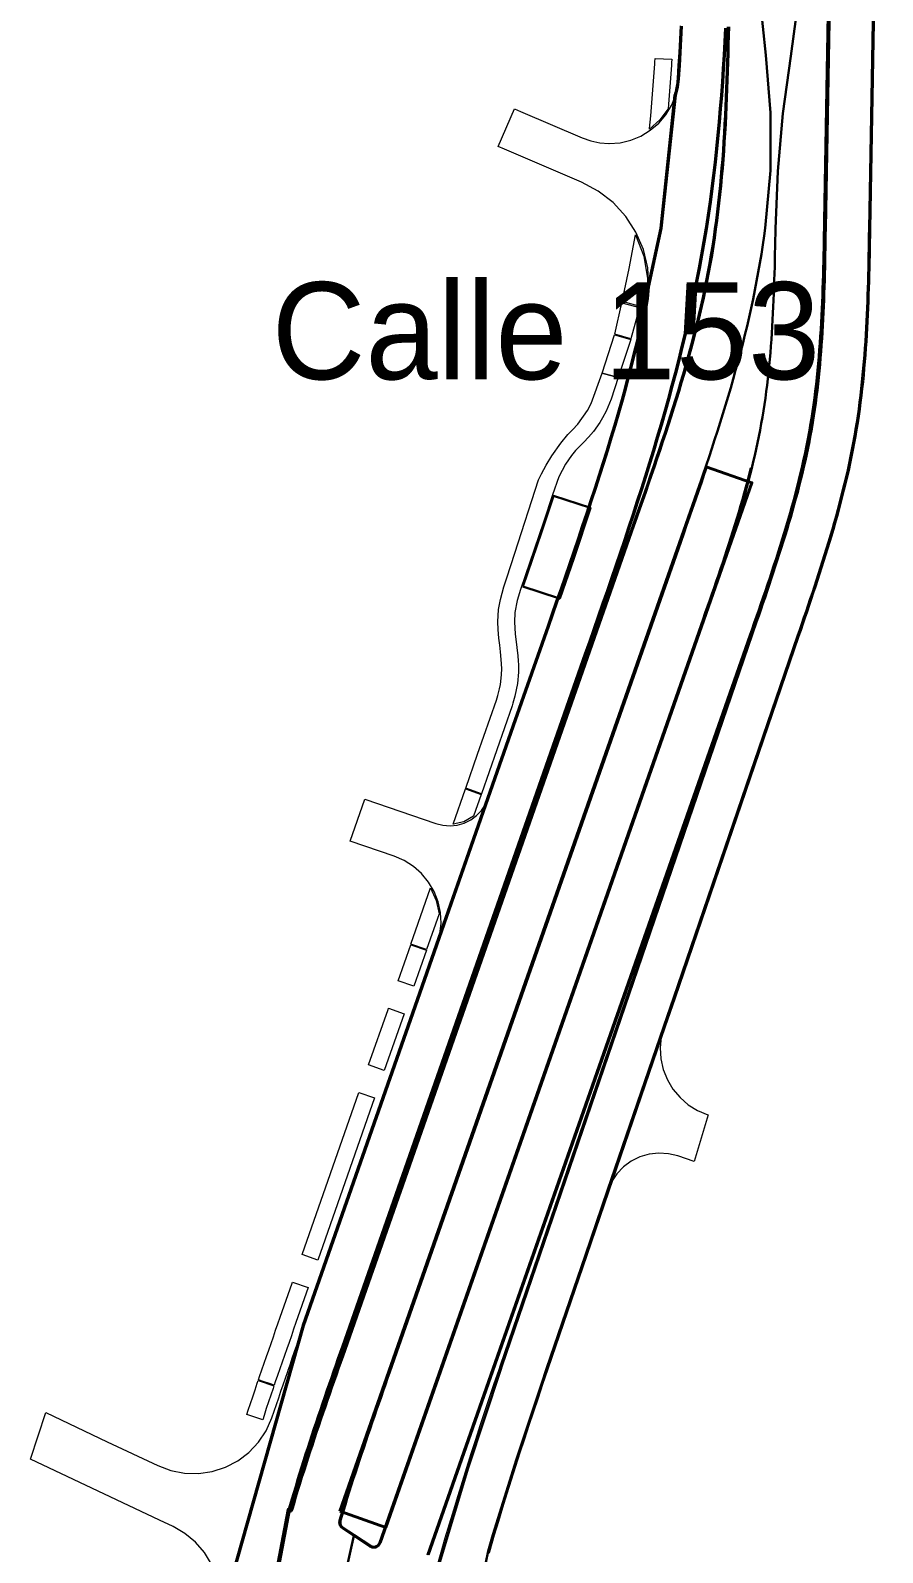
# Model space of a CAD drawing. Header units: metres. Extents: x 105145 to 106173, y 111785 to 118130.
# Drawn here: x 105831.3 to 105954.1, y 114551 to 114770.5 of the extents above; entities that cross this region are included whole.
import ezdxf
from ezdxf.enums import TextEntityAlignment as Align

# ---------------------------------------------------------------- set-up
doc = ezdxf.new("R2010")
doc.units = ezdxf.units.M
for name, color, linetype, lineweight in [('10-PAV-BOCACALLE', 9, 'CONTINUOUS', 13), ('10-PAV-CALZADA-BRT', 12, 'CONTINUOUS', 30), ('10-PAV-CALZADA-MIXTA', 8, 'CONTINUOUS', 30), ('10-PAV-CICLORUTA', 76, 'CONTINUOUS', 18), ('10-PAV-ESTACION-TM', 1, 'CONTINUOUS', 40), ('10-PAV-PARADERO', 30, 'CONTINUOUS', 30), ('10-PAV-SARDINEL', 252, 'CONTINUOUS', 13), ('40-ROT-ESTACION', 1, 'CONTINUOUS', 25)]:
    doc.layers.add(name, color=color, linetype=linetype, lineweight=lineweight)

msp = doc.modelspace()

# ---------------------------------------------------------------- linework, layer by layer
at = {"layer": '10-PAV-BOCACALLE'}
for points in [[(105898.7066, 114753.7439), (105901.0523, 114759.1584), (105901.9067, 114758.7915), (105910.8143, 114754.9693), (105912.0608, 114754.5295), (105913.3545, 114754.2579), (105914.6727, 114754.1594), (105914.686, 114754.1593), (105916.2679, 114754.2738), (105917.8119, 114754.6369), (105919.279, 114755.2396), (105920.6323, 114756.0667), (105921.8379, 114757.0973), (105922.8653, 114758.3056), (105923.6888, 114759.6611), (105924.2876, 114761.1298), (105922.2645, 114741.9418), (105920.4187, 114733.5182), (105920.2501, 114736.2254), (105919.6266, 114738.8652), (105918.5662, 114741.3618), (105917.0993, 114743.6434), (105915.268, 114745.6443), (105913.1251, 114747.3073), (105910.7321, 114748.5843), (105899.5991, 114753.3613), (105898.7066, 114753.7439)], [(105877.3714, 114653.5658), (105879.471, 114659.6124), (105889.7153, 114656.1201), (105890.7253, 114655.8711), (105891.7631, 114655.8003), (105892.7975, 114655.9098), (105893.7975, 114656.1963), (105894.733, 114656.6512), (105895.5758, 114657.2609), (105896.3007, 114658.0069), (105896.8858, 114658.867), (105897.3136, 114659.8152), (105889.8953, 114638.6424), (105890.2979, 114640.1678), (105890.4556, 114641.7376), (105890.3644, 114643.3126), (105890.0266, 114644.8537), (105889.4507, 114646.3225), (105888.651, 114647.6824), (105887.6473, 114648.8996), (105886.4647, 114649.9438), (105885.1326, 114650.7891), (105883.6841, 114651.4143), (105877.3714, 114653.5658)], [(105928.9728, 114614.1182), (105926.9394, 114607.4168), (105924.5811, 114608.2013), (105923.2318, 114608.5249), (105921.8469, 114608.6105), (105920.4681, 114608.4555), (105919.1367, 114608.0646), (105917.893, 114607.4496), (105916.7742, 114606.6289), (105915.814, 114605.6272), (105915.0414, 114604.4747), (105914.4795, 114603.206), (105922.5887, 114626.8743), (105922.1964, 114625.3446), (105922.0498, 114623.7722), (105922.1526, 114622.1963), (105922.5022, 114620.6563), (105923.0899, 114619.1905), (105923.9011, 114617.8355), (105924.9154, 114616.6251), (105926.1076, 114615.5895), (105927.448, 114614.7545), (105928.9032, 114614.1409), (105928.9728, 114614.1182)]]:
    msp.add_lwpolyline(points, close=True, dxfattribs=at)
msp.add_lwpolyline([(105857.378, 114549.3575), (105856.3416, 114551.0387), (105855.0435, 114552.5271), (105853.5188, 114553.7824), (105851.8089, 114554.7707), (105849.8845, 114555.6806), (105831.2524, 114564.49), (105831.2524, 114564.49), (105833.4552, 114571.1921), (105842.3229, 114566.9992), (105849.6265, 114563.5455), (105851.507, 114562.8425), (105853.4783, 114562.4627), (105855.4854, 114562.4167), (105857.4721, 114562.7058), (105859.3828, 114563.3219), (105861.1642, 114564.2478), (105862.7663, 114565.4576), (105864.1445, 114566.9174), (105865.2602, 114568.5865), (105866.0821, 114570.4181), (105866.4017, 114571.3821), (105866.7231, 114572.3443), (105867.0465, 114573.3047), (105867.3715, 114574.2631), (105867.6977, 114575.2201), (105868.0253, 114576.1753), (105868.3539, 114577.1291), (105868.4217, 114577.325), (105868.6833, 114578.0811), (105869.0125, 114579.0291), (105869.3431, 114579.9789), (105869.6743, 114580.9275), (105870.0057, 114581.8747), (105870.3367, 114582.8207), (105870.668, 114583.7658), (105857.8906, 114538.636)], dxfattribs=at)
at = {"layer": '10-PAV-CALZADA-BRT'}
for points in [[(105948.1097, 114878.6091), (105945.6995, 114742.9863), (105945.6823, 114742.0175), (105945.6647, 114741.0477), (105945.6465, 114740.0765), (105945.6273, 114739.1067), (105945.6067, 114738.1339), (105945.5845, 114737.1601), (105945.5603, 114736.1851), (105945.5337, 114735.2089), (105945.5047, 114734.2317), (105945.4725, 114733.2535), (105945.4371, 114732.2743), (105945.3981, 114731.2939), (105945.3553, 114730.3125), (105945.3079, 114729.3301), (105945.2561, 114728.3469), (105945.1993, 114727.3629), (105945.1371, 114726.3779), (105945.0693, 114725.3921), (105944.9955, 114724.4055), (105944.9153, 114723.4185), (105944.8287, 114722.4307), (105944.7349, 114721.4423), (105944.6337, 114720.4535), (105944.5249, 114719.4645), (105944.4081, 114718.4751), (105944.2829, 114717.4855), (105944.1491, 114716.4961), (105944.0061, 114715.5065), (105943.8539, 114714.5173), (105943.6919, 114713.5285), (105943.5199, 114712.5403), (105943.3377, 114711.5539), (105943.1459, 114710.5705), (105942.9451, 114709.5899), (105942.7353, 114708.6125), (105942.5169, 114707.6381), (105942.2903, 114706.6667), (105942.0561, 114705.6985), (105941.8143, 114704.7331), (105941.5655, 114703.7709), (105941.3099, 114702.8115), (105941.0481, 114701.8553), (105940.7801, 114700.9017), (105940.5065, 114699.9511), (105940.2275, 114699.0031), (105939.9435, 114698.0579), (105939.6549, 114697.1155), (105939.3619, 114696.1755), (105939.0647, 114695.2379), (105938.7639, 114694.3029), (105938.4599, 114693.3701), (105938.1527, 114692.4395), (105937.8429, 114691.5111), (105937.5305, 114690.5845), (105937.2161, 114689.6601), (105936.9001, 114688.7375), (105936.5823, 114687.8165), (105936.2637, 114686.8973), (105935.9435, 114685.9779), (105935.6235, 114685.0621), (105935.3033, 114684.1477), (105934.9833, 114683.2341), (105888.5253, 114550.6999)], [(105936.4179, 114775.2394), (105937.2805, 114766.9273), (105937.9719, 114758.6114), (105937.9399, 114750.2669), (105937.1849, 114741.9565), (105937.0357, 114740.8495), (105936.8471, 114739.5407), (105936.6463, 114738.2325), (105936.4327, 114736.9251), (105936.2059, 114735.6189), (105935.9657, 114734.3151), (105935.7127, 114733.0149), (105935.4473, 114731.7181), (105935.1701, 114730.4251), (105934.8815, 114729.1357), (105934.5821, 114727.8501), (105934.2723, 114726.5681), (105933.9525, 114725.2899), (105933.6231, 114724.0151), (105933.2849, 114722.7441), (105932.9379, 114721.4765), (105932.5829, 114720.2123), (105932.2201, 114718.9515), (105931.8503, 114717.6941), (105931.4735, 114716.4399), (105931.0905, 114715.1889), (105930.7015, 114713.9407), (105930.3071, 114712.6957), (105929.9077, 114711.4535), (105929.5035, 114710.2139), (105929.0953, 114708.9769), (105928.6833, 114707.7425), (105928.2681, 114706.5103), (105927.8499, 114705.2805), (105927.4291, 114704.0527), (105927.0063, 114702.8267), (105926.5819, 114701.6027), (105926.1557, 114700.3787), (105925.7293, 114699.1583), (105925.3027, 114697.9393), (105924.8757, 114696.7215), (105882.9363, 114577.0777), (105882.6165, 114576.1651), (105882.2969, 114575.2531), (105881.9781, 114574.3415), (105881.6599, 114573.4303), (105881.3425, 114572.5195), (105881.0255, 114571.6071), (105880.7103, 114570.6965), (105880.3967, 114569.7863), (105880.0845, 114568.8761), (105879.7739, 114567.9661), (105879.4653, 114567.0561), (105879.1589, 114566.1459), (105878.8545, 114565.2359), (105878.5527, 114564.3257), (105878.2533, 114563.4153), (105877.9567, 114562.5047), (105877.6631, 114561.5937), (105877.3723, 114560.6827), (105877.0849, 114559.7711), (105876.8011, 114558.8591), (105876.5205, 114557.9469), (105876.2439, 114557.0341), (105875.8295, 114555.6465), (105875.7962, 114555.4906), (105875.7881, 114555.3314), (105875.8054, 114555.173), (105875.8476, 114555.0192), (105875.9137, 114554.8742), (105876.0021, 114554.7415), (105876.1104, 114554.6246), (105876.2359, 114554.5263), (105877.882, 114553.4374), (105867.4649, 114506.4551)], [(105867.4649, 114506.4551), (105877.882, 114553.4373), (105880.2087, 114551.8981), (105880.3535, 114551.8187), (105880.5093, 114551.7642), (105880.672, 114551.7361), (105880.8371, 114551.7351), (105881.0001, 114551.7613), (105881.1565, 114551.814), (105881.3022, 114551.8917), (105881.4331, 114551.9923), (105881.5457, 114552.1131), (105881.6368, 114552.2507), (105881.7041, 114552.4015), (105928.3773, 114685.5497), (105928.6973, 114686.4629), (105929.0167, 114687.3751), (105929.3351, 114688.2865), (105929.6515, 114689.1949), (105929.9667, 114690.1043), (105930.2803, 114691.0131), (105930.5915, 114691.9215), (105930.9003, 114692.8295), (105931.2063, 114693.7371), (105931.5091, 114694.6445), (105931.8085, 114695.5519), (105932.1045, 114696.4593), (105932.3963, 114697.3667), (105932.6839, 114698.2743), (105932.9669, 114699.1821), (105933.2449, 114700.0901), (105933.5179, 114700.9985), (105933.7855, 114701.9075), (105934.0471, 114702.8167), (105934.3029, 114703.7265), (105934.5521, 114704.6369), (105934.7947, 114705.5479), (105935.0305, 114706.4595), (105935.2589, 114707.3717), (105935.4799, 114708.2847), (105935.6929, 114709.1983), (105935.8977, 114710.1125), (105936.0941, 114711.0273), (105936.2817, 114711.9429), (105936.4603, 114712.8591), (105936.6297, 114713.7761), (105936.7897, 114714.6947), (105936.9405, 114715.6159), (105937.0827, 114716.5395), (105937.2165, 114717.4657), (105937.3421, 114718.3941), (105937.4599, 114719.3247), (105937.5699, 114720.2575), (105937.6727, 114721.1923), (105937.7685, 114722.1289), (105937.8575, 114723.0675), (105937.9403, 114724.0079), (105938.0167, 114724.9497), (105938.0873, 114725.8933), (105938.1523, 114726.8385), (105938.2119, 114727.7851), (105938.2667, 114728.7333), (105938.3169, 114729.6827), (105938.3625, 114730.6337), (105938.4043, 114731.5861), (105938.4421, 114732.5397), (105938.4767, 114733.4945), (105938.5081, 114734.4507), (105938.5367, 114735.4081), (105938.5627, 114736.3669), (105938.5865, 114737.3267), (105938.6083, 114738.2879), (105938.6287, 114739.2501), (105938.6479, 114740.2153), (105938.6659, 114741.1795), (105938.6781, 114741.8429), (105939.023, 114750.1751), (105939.7545, 114758.4823), (105940.8709, 114766.7465), (105941.9874, 114775.0107)], [(105859.1527, 114507.8441), (105868.5159, 114557.1944), (105868.5217, 114557.2237), (105868.5308, 114557.0732), (105868.5462, 114557.0427), (105868.5659, 114557.0148), (105868.5896, 114556.9902), (105868.6166, 114556.9694), (105868.6465, 114556.9528), (105868.6785, 114556.9409), (105868.7176, 114556.9332), (105868.7574, 114556.9324), (105868.7968, 114556.9385), (105868.8345, 114556.9513), (105868.8695, 114556.9705), (105868.9006, 114556.9954), (105868.9269, 114557.0254), (105868.9476, 114557.0594), (105868.9621, 114557.0965), (105868.9823, 114557.1667), (105869.2597, 114558.1097), (105869.5407, 114559.0511), (105869.8255, 114559.9905), (105870.0986, 114560.8792), (105870.4053, 114561.8643), (105870.6999, 114562.7987), (105870.9973, 114563.7315), (105871.2977, 114564.6627), (105871.6005, 114565.5923), (105871.9057, 114566.5207), (105872.2131, 114567.4475), (105872.5225, 114568.3729), (105872.8337, 114569.2971), (105873.1467, 114570.2201), (105873.4613, 114571.1419), (105873.7771, 114572.0625), (105874.0939, 114572.9819), (105874.4119, 114573.9005), (105874.7301, 114574.8165), (105875.0495, 114575.7333), (105875.3695, 114576.6495), (105875.6897, 114577.5647), (105876.0101, 114578.4793), (105876.3305, 114579.3931), (105918.2699, 114699.0371), (105918.6965, 114700.2547), (105919.1227, 114701.4713), (105919.5473, 114702.6873), (105919.9697, 114703.9003), (105920.3907, 114705.1145), (105920.8093, 114706.3283), (105921.2251, 114707.5417), (105921.6377, 114708.7551), (105922.0467, 114709.9685), (105922.4517, 114711.1819), (105922.8523, 114712.3955), (105923.2479, 114713.6097), (105923.6385, 114714.8241), (105924.0235, 114716.0391), (105924.4023, 114717.2549), (105924.7747, 114718.4715), (105925.1405, 114719.6887), (105925.4989, 114720.9071), (105925.8495, 114722.1263), (105926.1923, 114723.3467), (105926.5267, 114724.5683), (105926.8521, 114725.7909), (105927.1683, 114727.0149), (105927.4747, 114728.2399), (105927.7713, 114729.4665), (105928.0571, 114730.6941), (105928.3323, 114731.9231), (105928.5959, 114733.1535), (105928.8479, 114734.3849), (105929.0879, 114735.6177), (105929.3153, 114736.8519), (105929.5299, 114738.0885), (105929.7325, 114739.3279), (105929.9233, 114740.5705), (105930.1025, 114741.8159), (105930.2709, 114743.0639), (105930.4283, 114744.3147), (105930.5757, 114745.5677), (105930.7131, 114746.8233), (105930.8409, 114748.0807), (105930.9597, 114749.3405), (105931.0699, 114750.6021), (105931.1715, 114751.8655), (105931.2655, 114753.1309), (105931.3517, 114754.3979), (105931.4309, 114755.6665), (105931.5035, 114756.9367), (105931.5697, 114758.2083), (105931.6301, 114759.4815), (105931.6849, 114760.7561), (105931.7349, 114762.0319), (105931.7801, 114763.3093), (105931.8211, 114764.5879), (105931.8583, 114765.8677), (105931.8921, 114767.1489), (105931.9229, 114768.4313), (105931.9513, 114769.7149), (105931.9775, 114770.9997)]]:
    msp.add_lwpolyline(points, dxfattribs=at)
at = {"layer": '10-PAV-CALZADA-MIXTA'}
for points in [[(105890.0761, 114548.9927), (105894.3659, 114563.2154), (105899.0065, 114577.3275), (105899.2174, 114577.9432), (105935.9593, 114685.1823), (105936.2625, 114686.0673), (105936.5653, 114686.9525), (105936.8677, 114687.8377), (105937.1691, 114688.7233), (105937.4693, 114689.6093), (105937.7681, 114690.4957), (105938.0653, 114691.3829), (105938.3605, 114692.2705), (105938.6531, 114693.1591), (105938.9435, 114694.0483), (105939.2307, 114694.9387), (105939.5147, 114695.8299), (105939.7953, 114696.7223), (105940.0723, 114697.6159), (105940.3451, 114698.5107), (105940.6135, 114699.4069), (105940.8773, 114700.3045), (105941.1361, 114701.2035), (105941.3895, 114702.1039), (105941.6375, 114703.0059), (105941.8797, 114703.9095), (105942.1155, 114704.8147), (105942.3451, 114705.7217), (105942.5677, 114706.6303), (105942.7833, 114707.5405), (105942.9915, 114708.4525), (105943.1919, 114709.3663), (105943.3843, 114710.2817), (105943.5685, 114711.1989), (105943.7439, 114712.1179), (105943.9103, 114713.0385), (105944.0677, 114713.9605), (105944.2159, 114714.8843), (105944.3555, 114715.8093), (105944.4867, 114716.7355), (105944.6097, 114717.6629), (105944.7249, 114718.5911), (105944.8325, 114719.5205), (105944.9329, 114720.4505), (105945.0263, 114721.3813), (105945.1131, 114722.3127), (105945.1935, 114723.2449), (105945.2679, 114724.1773), (105945.3365, 114725.1103), (105945.3997, 114726.0437), (105945.4577, 114726.9773), (105945.5107, 114727.9113), (105945.5593, 114728.8455), (105945.6037, 114729.7799), (105945.6441, 114730.7145), (105945.6807, 114731.6493), (105945.7141, 114732.5843), (105945.7445, 114733.5193), (105945.7721, 114734.4543), (105945.7973, 114735.3895), (105945.8203, 114736.3247), (105945.8415, 114737.2599), (105945.8613, 114738.1951), (105945.8797, 114739.1305), (105945.8973, 114740.0657), (105945.9143, 114741.0011), (105945.9309, 114741.9365), (105947.6697, 114839.7847)], [(105953.9187, 114839.6734), (105952.1799, 114741.8251), (105952.1633, 114740.8877), (105952.1463, 114739.9483), (105952.1285, 114739.0069), (105952.1099, 114738.0675), (105952.0901, 114737.1231), (105952.0685, 114736.1767), (105952.0453, 114735.2283), (105952.0195, 114734.2779), (105951.9915, 114733.3257), (105951.9605, 114732.3713), (105951.9263, 114731.4151), (105951.8887, 114730.4571), (105951.8473, 114729.4971), (105951.8017, 114728.5353), (105951.7515, 114727.5715), (105951.6965, 114726.6061), (105951.6365, 114725.6391), (105951.5711, 114724.6703), (105951.4997, 114723.6999), (105951.4221, 114722.7277), (105951.3381, 114721.7543), (105951.2473, 114720.7793), (105951.1493, 114719.8031), (105951.0439, 114718.8255), (105950.9305, 114717.8469), (105950.8089, 114716.8671), (105950.6787, 114715.8863), (105950.5397, 114714.9049), (105950.3915, 114713.9225), (105950.2337, 114712.9397), (105950.0661, 114711.9569), (105949.8887, 114710.9757), (105949.7021, 114709.9979), (105949.5065, 114709.0239), (105949.3027, 114708.0539), (105949.0907, 114707.0875), (105948.8709, 114706.1249), (105948.6439, 114705.1663), (105948.4099, 114704.2113), (105948.1691, 114703.2601), (105947.9223, 114702.3127), (105947.6693, 114701.3687), (105947.4109, 114700.4285), (105947.1473, 114699.4919), (105946.8785, 114698.5587), (105946.6053, 114697.6291), (105946.3279, 114696.7029), (105946.0465, 114695.7799), (105945.7615, 114694.8601), (105945.4733, 114693.9435), (105945.1821, 114693.0299), (105944.8883, 114692.1193), (105944.5921, 114691.2115), (105944.2939, 114690.3067), (105943.9939, 114689.4045), (105943.6927, 114688.5049), (105943.3903, 114687.6079), (105943.0871, 114686.7133), (105942.7823, 114685.8181), (105942.4787, 114684.9289), (105942.1751, 114684.0419), (105941.8719, 114683.1567), (105924.0119, 114631.0282), (105922.5887, 114626.8743), (105914.4795, 114603.206), (105911.2857, 114593.8841), (105905.6789, 114577.5195), (105904.9191, 114575.3019), (105901.3223, 114564.465), (105897.9346, 114553.561), (105897.2291, 114551.1927), (105896.8962, 114549.5992)], [(105857.8907, 114538.6363), (105870.668, 114583.7658), (105887.4367, 114631.6252), (105889.8953, 114638.6424), (105889.8953, 114638.6424), (105897.3136, 114659.8152), (105901.2586, 114671.0744), (105905.9814, 114684.5545), (105906.5829, 114686.2735), (105907.2197, 114688.0969), (105907.8525, 114689.9149), (105908.4833, 114691.7349), (105909.1103, 114693.5539), (105909.7329, 114695.3721), (105910.3509, 114697.1899), (105910.9631, 114699.0073), (105911.5693, 114700.8247), (105912.1689, 114702.6419), (105912.7609, 114704.4595), (105913.3453, 114706.2773), (105913.9211, 114708.0957), (105914.4877, 114709.9147), (105915.0447, 114711.7347), (105915.5913, 114713.5555), (105916.1271, 114715.3775), (105916.6513, 114717.2005), (105916.9517, 114718.2817), (105917.8578, 114721.8305), (105919.9807, 114730.1453), (105920.2896, 114731.8201), (105920.4187, 114733.5182), (105922.2645, 114741.9418), (105924.2876, 114761.1298), (105924.5784, 114762.2753), (105924.732, 114763.4471), (105924.7366, 114763.5109), (105924.8653, 114765.4009), (105924.9839, 114767.2983), (105925.0381, 114768.2486), (105925.0923, 114769.1983), (105925.1913, 114771.1011)], [(105931.4337, 114770.7907), (105931.3329, 114768.8577), (105931.2227, 114766.9255), (105931.1021, 114764.9937), (105930.9705, 114763.0627), (105930.8275, 114761.1325), (105930.6721, 114759.2033), (105930.5041, 114757.2751), (105930.3223, 114755.3481), (105930.1267, 114753.4225), (105929.9161, 114751.4987), (105929.6903, 114749.5763), (105929.4485, 114747.6561), (105929.1899, 114745.7379), (105928.9143, 114743.8221), (105928.6207, 114741.9091), (105928.3087, 114739.9989), (105927.9777, 114738.0919), (105927.6271, 114736.1885), (105927.2577, 114734.2887), (105926.8697, 114732.3925), (105926.4643, 114730.4999), (105926.0417, 114728.6111), (105925.6029, 114726.7261), (105925.1483, 114724.8447), (105924.6787, 114722.9671), (105924.1949, 114721.0931), (105923.6973, 114719.2225), (105923.1865, 114717.3557), (105922.6633, 114715.4923), (105922.1285, 114713.6321), (105921.5825, 114711.7753), (105921.0259, 114709.9215), (105920.4595, 114708.0709), (105919.8839, 114706.2229), (105919.2997, 114704.3777), (105918.7073, 114702.5351), (105918.1077, 114700.6949), (105917.5015, 114698.8567), (105916.8889, 114697.0207), (105916.2711, 114695.1865), (105915.6481, 114693.3541), (105915.0211, 114691.5229), (105914.3903, 114689.6931), (105913.7565, 114687.8643), (105913.1203, 114686.0365), (105912.4823, 114684.2091), (105911.8429, 114682.3823), (105911.2031, 114680.5557), (105876.2351, 114580.7535), (105875.9151, 114579.8401), (105875.5953, 114578.9269), (105875.2759, 114578.0133), (105874.9569, 114577.0997), (105874.6385, 114576.1857), (105874.3211, 114575.2715), (105874.0047, 114574.3571), (105873.6895, 114573.4421), (105873.3755, 114572.5267), (105873.0633, 114571.6107), (105872.7527, 114570.6941), (105872.4439, 114569.7771), (105872.1371, 114568.8591), (105871.8325, 114567.9407), (105871.5303, 114567.0213), (105871.2309, 114566.1011), (105870.9339, 114565.1799), (105870.6401, 114564.2579), (105870.3491, 114563.3349), (105870.0615, 114562.4109), (105869.7773, 114561.4859), (105869.4967, 114560.5597), (105869.2197, 114559.6325), (105868.9469, 114558.7039), (105868.6781, 114557.7743), (105868.5217, 114557.2237), (105859.1483, 114507.8229)]]:
    msp.add_lwpolyline(points, dxfattribs=at)
at = {"layer": '10-PAV-CICLORUTA'}
for points in [[(105923.7191, 114766.3077), (105923.6885, 114765.8087), (105923.6679, 114765.4789), (105923.5393, 114763.5913), (105923.3997, 114761.7069), (105923.2483, 114759.8257), (105923.1907, 114759.1667), (105922.0015, 114757.5587), (105920.5107, 114756.2255), (105920.5193, 114756.3085), (105920.6943, 114758.1653), (105920.8565, 114760.0263), (105921.0067, 114761.8919), (105921.1453, 114763.7615), (105921.2729, 114765.6353), (105921.2923, 114765.9455), (105921.3235, 114766.4445), (105923.7191, 114766.3077)], [(105920.2025, 114734.6821), (105920.1685, 114732.575), (105919.8661, 114730.4879), (105916.5701, 114731.3895), (105917.5825, 114736.1405), (105918.4877, 114741.0151), (105919.6894, 114737.9416), (105920.2025, 114734.6821)], [(105919.0589, 114730.5011), (105917.8297, 114726.0077), (105915.5219, 114726.6677), (105916.5191, 114731.1959), (105919.0589, 114730.5011)], [(105917.7995, 114725.9123), (105915.9859, 114720.4179), (105913.6817, 114721.0751), (105915.4911, 114726.5737), (105917.7995, 114725.9123)], [(105901.115, 114674.4867), (105900.8225, 114673.4593), (105900.8185, 114673.4607), (105900.7005, 114673.1107), (105896.2763, 114660.4181), (105894.0103, 114661.209), (105895.7269, 114666.1221), (105895.7233, 114666.1233), (105898.4355, 114673.9043), (105898.5545, 114674.2595), (105898.6575, 114674.5956), (105898.8998, 114675.5498), (105899.0228, 114676.1919), (105899.1813, 114677.5518), (105899.2117, 114678.4808), (105899.1495, 114679.7759), (105899.0265, 114680.8635), (105898.9178, 114681.8166), (105898.7966, 114682.8706), (105898.6795, 114684.1156), (105898.6529, 114685.2182), (105898.7653, 114686.9684), (105899.0061, 114688.4245), (105899.5129, 114690.2669), (105899.9323, 114691.5537), (105901.0852, 114695.0906), (105904.5323, 114705.6661), (105904.9472, 114706.5464), (105905.6182, 114707.8144), (105906.4261, 114709.1495), (105907.7127, 114710.9637), (105908.7387, 114712.2057), (105909.4259, 114712.8909), (105910.1588, 114713.6811), (105911.5705, 114715.6557), (105912.1076, 114716.6595), (105913.6817, 114721.0751), (105915.9859, 114720.4179), (105914.9725, 114717.3116), (105914.2585, 114715.5946), (105913.7497, 114714.6297), (105913.3442, 114713.958), (105912.4298, 114712.6666), (105911.7314, 114711.835), (105911.0254, 114711.0967), (105909.8471, 114709.8844), (105909.2596, 114709.1747), (105908.4188, 114707.9575), (105907.4568, 114706.0848), (105906.5509, 114703.5248), (105905.2166, 114699.5966), (105901.9156, 114689.8784), (105901.4309, 114688.2677), (105901.081, 114686.5637), (105901.0524, 114685.1391), (105901.1423, 114683.4825), (105901.3685, 114681.5125), (105901.5059, 114680.3153), (105901.5735, 114679.5796), (105901.6025, 114679.0165), (105901.6028, 114677.9291), (105901.4668, 114676.3052), (105901.115, 114674.4867)], [(105896.2431, 114660.3235), (105895.1399, 114657.1659), (105893.7485, 114656.3917), (105892.1991, 114656.0251), (105893.9775, 114661.1151), (105896.2431, 114660.3235)], [(105896.2763, 114660.4181), (105896.2431, 114660.3235), (105893.9775, 114661.1151), (105894.0103, 114661.209), (105896.2763, 114660.4181)], [(105890.1889, 114643.1095), (105888.3821, 114637.9525), (105886.1169, 114638.7461), (105888.9517, 114646.8369), (105889.759, 114645.0356), (105890.1889, 114643.1095)], [(105888.3489, 114637.8581), (105886.5303, 114632.6675), (105884.2653, 114633.4611), (105886.0839, 114638.6517), (105888.3489, 114637.8581)], [(105885.1415, 114628.7037), (105882.2735, 114620.5185), (105880.0085, 114621.3121), (105882.8103, 114629.3087), (105882.8765, 114629.4975), (105885.1415, 114628.7037)], [(105880.8847, 114616.5547), (105872.6983, 114593.1895), (105870.4333, 114593.9831), (105878.6197, 114617.3483), (105880.8847, 114616.5547)], [(105871.3095, 114589.2259), (105869.5353, 114584.1623), (105869.2043, 114583.2173), (105868.8729, 114582.2709), (105868.5413, 114581.3229), (105868.2099, 114580.3735), (105867.8789, 114579.4227), (105867.5495, 114578.4741), (105867.2195, 114577.5207), (105866.8905, 114576.5653), (105866.5623, 114575.6083), (105866.4031, 114575.1417), (105865.7407, 114575.3677), (105864.9467, 114575.6385), (105864.1317, 114575.9165), (105864.2913, 114576.3849), (105864.6207, 114577.3455), (105864.9509, 114578.3039), (105865.2817, 114579.2601), (105865.6117, 114580.2099), (105865.9435, 114581.1629), (105866.2755, 114582.1139), (105866.6075, 114583.0631), (105866.9391, 114584.0103), (105867.2703, 114584.9557), (105868.9783, 114589.8307), (105869.0445, 114590.0193), (105871.3095, 114589.2259)], [(105866.3709, 114575.0471), (105866.2353, 114574.6495), (105865.9097, 114573.6887), (105865.5855, 114572.7259), (105865.2631, 114571.7611), (105864.9425, 114570.7943), (105864.7373, 114570.1699), (105862.4611, 114570.9307), (105862.6635, 114571.5465), (105862.9859, 114572.5191), (105863.3101, 114573.4891), (105863.6359, 114574.4567), (105863.9631, 114575.4219), (105864.0993, 114575.8217), (105866.3709, 114575.0471)]]:
    msp.add_lwpolyline(points, close=True, dxfattribs=at)
at = {"layer": '10-PAV-ESTACION-TM'}
msp.add_lwpolyline([(105875.8843, 114556.9597), (105928.6801, 114707.5743), (105935.2859, 114705.2587), (105882.4901, 114554.6441), (105875.8843, 114556.9597)], close=True, dxfattribs=at)
at = {"layer": '10-PAV-PARADERO'}
msp.add_lwpolyline([(105902.2439, 114690.2906), (105904.9278, 114698.1923), (105906.6827, 114703.359), (105912.019, 114701.6176), (105909.5926, 114694.3852), (105907.5639, 114688.5435), (105907.3749, 114688.612), (105902.2439, 114690.2906)], close=True, dxfattribs=at)
at = {"layer": '10-PAV-SARDINEL'}
for points in [[(105888.5253, 114550.6999), (105934.9833, 114683.2341), (105935.3033, 114684.1477), (105935.6235, 114685.0621), (105935.9435, 114685.9779), (105936.2637, 114686.8973), (105936.5823, 114687.8165), (105936.9001, 114688.7375), (105937.2161, 114689.6601), (105937.5305, 114690.5845), (105937.8429, 114691.5111), (105938.1527, 114692.4395), (105938.4599, 114693.3701), (105938.7639, 114694.3029), (105939.0647, 114695.2379), (105939.3619, 114696.1755), (105939.6549, 114697.1155), (105939.9435, 114698.0579), (105940.2275, 114699.0031), (105940.5065, 114699.9511), (105940.7801, 114700.9017), (105941.0481, 114701.8553), (105941.3099, 114702.8115), (105941.5655, 114703.7709), (105941.8143, 114704.7331), (105942.0561, 114705.6985), (105942.2903, 114706.6667), (105942.5169, 114707.6381), (105942.7353, 114708.6125), (105942.9451, 114709.5899), (105943.1459, 114710.5705), (105943.3377, 114711.5539), (105943.5199, 114712.5403), (105943.6919, 114713.5285), (105943.8539, 114714.5173), (105944.0061, 114715.5065), (105944.1491, 114716.4961), (105944.2829, 114717.4855), (105944.4081, 114718.4751), (105944.5249, 114719.4645), (105944.6337, 114720.4535), (105944.7349, 114721.4423), (105944.8287, 114722.4307), (105944.9153, 114723.4185), (105944.9955, 114724.4055), (105945.0693, 114725.3921), (105945.1371, 114726.3779), (105945.1993, 114727.3629), (105945.2561, 114728.3469), (105945.3079, 114729.3301), (105945.3553, 114730.3125), (105945.3981, 114731.2939), (105945.4371, 114732.2743), (105945.4725, 114733.2535), (105945.5047, 114734.2317), (105945.5337, 114735.2089), (105945.5603, 114736.1851), (105945.5845, 114737.1601), (105945.6067, 114738.1339), (105945.6273, 114739.1067), (105945.6465, 114740.0765), (105945.6647, 114741.0477), (105945.6823, 114742.0175), (105945.6995, 114742.9863), (105948.1097, 114878.6091)], [(105947.4697, 114839.7885), (105945.7309, 114741.9401), (105945.7143, 114741.0047), (105945.6973, 114740.0694), (105945.6797, 114739.1344), (105945.6613, 114738.1992), (105945.6416, 114737.2643), (105945.6204, 114736.3294), (105945.5974, 114735.3947), (105945.5722, 114734.46), (105945.5446, 114733.5255), (105945.5142, 114732.5911), (105945.4809, 114731.6568), (105945.4443, 114730.7227), (105945.4039, 114729.789), (105945.3596, 114728.8555), (105945.311, 114727.9222), (105945.2581, 114726.9892), (105945.2002, 114726.0567), (105945.137, 114725.1244), (105945.0685, 114724.1926), (105944.9942, 114723.2615), (105944.9139, 114722.3306), (105944.8273, 114721.4006), (105944.734, 114720.4713), (105944.6338, 114719.5428), (105944.5263, 114718.6149), (105944.4113, 114717.6884), (105944.2886, 114716.7627), (105944.1576, 114715.8383), (105944.0182, 114714.9146), (105943.8704, 114713.9932), (105943.7134, 114713.0732), (105943.5473, 114712.1545), (105943.3722, 114711.2374), (105943.1884, 114710.322), (105942.9964, 114709.4083), (105942.7963, 114708.4962), (105942.5885, 114707.5858), (105942.3733, 114706.6772), (105942.151, 114705.7701), (105941.9218, 114704.8645), (105941.6864, 114703.9606), (105941.4445, 114703.0583), (105941.1969, 114702.1575), (105940.9438, 114701.2583), (105940.6853, 114700.3604), (105940.4218, 114699.4638), (105940.1537, 114698.5686), (105939.8812, 114697.6747), (105939.6044, 114696.7819), (105939.324, 114695.8903), (105939.0403, 114694.9998), (105938.7533, 114694.1101), (105938.4631, 114693.2215), (105938.1706, 114692.3334), (105937.8756, 114691.4462), (105937.5786, 114690.5594), (105937.2799, 114689.6734), (105936.9798, 114688.7876), (105936.6784, 114687.9023), (105936.3761, 114687.0172), (105936.0733, 114686.1321), (105935.7701, 114685.2471), (105930.1116, 114668.7315), (105888.714, 114550.6337)], [(105889.8855, 114549.0537), (105890.4754, 114551.087), (105891.074, 114553.1239), (105891.6799, 114555.1586), (105892.2929, 114557.1911), (105892.9132, 114559.2215), (105893.5406, 114561.2496), (105894.1752, 114563.2755), (105894.8169, 114565.2992), (105895.4658, 114567.3206), (105896.1218, 114569.3397), (105896.785, 114571.3564), (105897.4553, 114573.3708), (105898.1328, 114575.3828), (105898.8173, 114577.3922), (105899.0282, 114578.008), (105935.7701, 114685.2471), (105936.0733, 114686.1321), (105936.3761, 114687.0172), (105936.6784, 114687.9023), (105936.9798, 114688.7876), (105937.2799, 114689.6734), (105937.5786, 114690.5594), (105937.8756, 114691.4462), (105938.1706, 114692.3334), (105938.4631, 114693.2215), (105938.7533, 114694.1101), (105939.0403, 114694.9998), (105939.324, 114695.8903), (105939.6044, 114696.7819), (105939.8812, 114697.6747), (105940.1537, 114698.5686), (105940.4218, 114699.4638), (105940.6853, 114700.3604), (105940.9438, 114701.2583), (105941.1969, 114702.1575), (105941.4445, 114703.0583), (105941.6864, 114703.9606), (105941.9218, 114704.8645), (105942.151, 114705.7701), (105942.3733, 114706.6772), (105942.5885, 114707.5858), (105942.7963, 114708.4962), (105942.9964, 114709.4083), (105943.1884, 114710.322), (105943.3722, 114711.2374), (105943.5473, 114712.1545), (105943.7134, 114713.0732), (105943.8704, 114713.9932), (105944.0182, 114714.9146), (105944.1576, 114715.8383), (105944.2886, 114716.7627), (105944.4113, 114717.6884), (105944.5263, 114718.6149), (105944.6338, 114719.5428), (105944.734, 114720.4713), (105944.8273, 114721.4006), (105944.9139, 114722.3306), (105944.9942, 114723.2615), (105945.0685, 114724.1926), (105945.137, 114725.1244), (105945.2002, 114726.0567), (105945.2581, 114726.9892), (105945.311, 114727.9222), (105945.3596, 114728.8555), (105945.4039, 114729.789), (105945.4443, 114730.7227), (105945.4809, 114731.6568), (105945.5142, 114732.5911), (105945.5446, 114733.5255), (105945.5722, 114734.46), (105945.5974, 114735.3947), (105945.6204, 114736.3294), (105945.6416, 114737.2643), (105945.6613, 114738.1992), (105945.6797, 114739.1344), (105945.6973, 114740.0694), (105945.7143, 114741.0047), (105945.7309, 114741.9401), (105947.4697, 114839.7885)], [(105947.6697, 114839.7847), (105945.9309, 114741.9365), (105945.9143, 114741.0011), (105945.8973, 114740.0657), (105945.8797, 114739.1305), (105945.8613, 114738.1951), (105945.8415, 114737.2599), (105945.8203, 114736.3247), (105945.7973, 114735.3895), (105945.7721, 114734.4543), (105945.7445, 114733.5193), (105945.7141, 114732.5843), (105945.6807, 114731.6493), (105945.6441, 114730.7145), (105945.6037, 114729.7799), (105945.5593, 114728.8455), (105945.5107, 114727.9113), (105945.4577, 114726.9773), (105945.3997, 114726.0437), (105945.3365, 114725.1103), (105945.2679, 114724.1773), (105945.1935, 114723.2449), (105945.1131, 114722.3127), (105945.0263, 114721.3813), (105944.9329, 114720.4505), (105944.8325, 114719.5205), (105944.7249, 114718.5911), (105944.6097, 114717.6629), (105944.4867, 114716.7355), (105944.3555, 114715.8093), (105944.2159, 114714.8843), (105944.0677, 114713.9605), (105943.9103, 114713.0385), (105943.7439, 114712.1179), (105943.5685, 114711.1989), (105943.3843, 114710.2817), (105943.1919, 114709.3663), (105942.9915, 114708.4525), (105942.7833, 114707.5405), (105942.5677, 114706.6303), (105942.3451, 114705.7217), (105942.1155, 114704.8147), (105941.8797, 114703.9095), (105941.6375, 114703.0059), (105941.3895, 114702.1039), (105941.1361, 114701.2035), (105940.8773, 114700.3045), (105940.6135, 114699.4069), (105940.3451, 114698.5107), (105940.0723, 114697.6159), (105939.7953, 114696.7223), (105939.5147, 114695.8299), (105939.2307, 114694.9387), (105938.9435, 114694.0483), (105938.6531, 114693.1591), (105938.3605, 114692.2705), (105938.0653, 114691.3829), (105937.7681, 114690.4957), (105937.4693, 114689.6093), (105937.1691, 114688.7233), (105936.8677, 114687.8377), (105936.5653, 114686.9525), (105936.2625, 114686.0673), (105935.9593, 114685.1823), (105899.2174, 114577.9432), (105899.0065, 114577.3275), (105898.3222, 114575.3186), (105897.645, 114573.3073), (105896.9749, 114571.2935), (105896.3119, 114569.2775), (105895.6561, 114567.2591), (105895.0074, 114565.2384), (105894.3659, 114563.2154), (105893.7315, 114561.1901), (105893.1043, 114559.1627), (105892.4843, 114557.133), (105891.8715, 114555.1011), (105891.2658, 114553.0671), (105890.6673, 114551.031), (105890.0761, 114548.9927)], [(105897.1556, 114550.9312), (105897.2291, 114551.1927), (105897.5806, 114552.3772), (105897.9346, 114553.561), (105898.5349, 114555.5484), (105899.1422, 114557.5336), (105899.7565, 114559.5167), (105900.3776, 114561.4977), (105901.0057, 114563.4765), (105901.6407, 114565.453), (105902.2826, 114567.4274), (105902.9314, 114569.3994), (105903.5871, 114571.3692), (105904.2496, 114573.3367), (105904.9191, 114575.3019), (105905.6789, 114577.5195), (105911.2857, 114593.8841), (105914.4795, 114603.206), (105922.5887, 114626.8743), (105924.0119, 114631.0282), (105941.8719, 114683.1567), (105942.1751, 114684.0419), (105942.4787, 114684.9289), (105942.7823, 114685.8181), (105943.0871, 114686.7133), (105943.3903, 114687.6079), (105943.6927, 114688.5049), (105943.9939, 114689.4045), (105944.2939, 114690.3067), (105944.5921, 114691.2115), (105944.8883, 114692.1193), (105945.1821, 114693.0299), (105945.4733, 114693.9435), (105945.7615, 114694.8601), (105946.0465, 114695.7799), (105946.3279, 114696.7029), (105946.6053, 114697.6291), (105946.8785, 114698.5587), (105947.1473, 114699.4919), (105947.4109, 114700.4285), (105947.6693, 114701.3687), (105947.9223, 114702.3127), (105948.1691, 114703.2601), (105948.4099, 114704.2113), (105948.6439, 114705.1663), (105948.8709, 114706.1249), (105949.0907, 114707.0875), (105949.3027, 114708.0539), (105949.5065, 114709.0239), (105949.7021, 114709.9979), (105949.8887, 114710.9757), (105950.0661, 114711.9569), (105950.2337, 114712.9397), (105950.3915, 114713.9225), (105950.5397, 114714.9049), (105950.6787, 114715.8863), (105950.8089, 114716.8671), (105950.9305, 114717.8469), (105951.0439, 114718.8255), (105951.1493, 114719.8031), (105951.2473, 114720.7793), (105951.3381, 114721.7543), (105951.4221, 114722.7277), (105951.4997, 114723.6999), (105951.5711, 114724.6703), (105951.6365, 114725.6391), (105951.6965, 114726.6061), (105951.7515, 114727.5715), (105951.8017, 114728.5353), (105951.8473, 114729.4971), (105951.8887, 114730.4571), (105951.9263, 114731.4151), (105951.9605, 114732.3713), (105951.9915, 114733.3257), (105952.0195, 114734.2779), (105952.0453, 114735.2283), (105952.0685, 114736.1767), (105952.0901, 114737.1231), (105952.1099, 114738.0675), (105952.1285, 114739.0069), (105952.1463, 114739.9483), (105952.1633, 114740.8877), (105952.1799, 114741.8251), (105953.9187, 114839.6734)], [(105954.1187, 114839.6696), (105952.3799, 114741.8216), (105952.3633, 114740.8842), (105952.3463, 114739.9446), (105952.3285, 114739.003), (105952.3099, 114738.0634), (105952.2901, 114737.1187), (105952.2684, 114736.172), (105952.2452, 114735.2232), (105952.2194, 114734.2723), (105952.1914, 114733.3195), (105952.1604, 114732.3645), (105952.1262, 114731.4077), (105952.0885, 114730.4489), (105952.0471, 114729.4881), (105952.0015, 114728.5254), (105951.9512, 114727.5606), (105951.8962, 114726.5942), (105951.8361, 114725.6262), (105951.7706, 114724.6562), (105951.6992, 114723.6846), (105951.6215, 114722.7112), (105951.5373, 114721.7365), (105951.4464, 114720.7601), (105951.3482, 114719.7824), (105951.2427, 114718.8033), (105951.1291, 114717.8231), (105951.0073, 114716.8417), (105950.8769, 114715.8592), (105950.7376, 114714.876), (105950.5892, 114713.8918), (105950.4311, 114712.9071), (105950.2631, 114711.9223), (105950.0854, 114710.9392), (105949.8984, 114709.9595), (105949.7024, 114708.9837), (105949.4983, 114708.0119), (105949.2859, 114707.0438), (105949.0657, 114706.0796), (105948.8384, 114705.1195), (105948.604, 114704.163), (105948.3628, 114703.2104), (105948.1157, 114702.2616), (105947.8623, 114701.3163), (105947.6036, 114700.3749), (105947.3397, 114699.4371), (105947.0706, 114698.5028), (105946.7971, 114697.5722), (105946.5194, 114696.6451), (105946.2377, 114695.7212), (105945.9524, 114694.8005), (105945.664, 114693.8832), (105945.3726, 114692.9689), (105945.0785, 114692.0576), (105944.7821, 114691.1492), (105944.4838, 114690.2439), (105944.1837, 114689.3412), (105943.8823, 114688.4412), (105943.5798, 114687.5439), (105943.2765, 114686.649), (105942.9716, 114685.7536), (105942.668, 114684.8642), (105942.3643, 114683.9771), (105942.0611, 114683.0919), (105924.2011, 114630.9634), (105922.7779, 114626.8095), (105914.6687, 114603.1412), (105911.4749, 114593.8193), (105905.8681, 114577.4547), (105905.1084, 114575.2373), (105904.4391, 114573.2726), (105903.7767, 114571.3058), (105903.1213, 114569.3366), (105902.4727, 114567.3652), (105901.831, 114565.3916), (105901.1962, 114563.4157), (105900.5683, 114561.4376), (105899.9474, 114559.4573), (105899.3334, 114557.4748), (105898.7263, 114555.4902), (105898.1262, 114553.5035), (105897.7723, 114552.3201), (105897.4211, 114551.1367), (105897.3488, 114550.8794)], [(105857.6983, 114538.6908), (105870.4756, 114583.8203), (105870.4793, 114583.8319), (105887.248, 114631.6913), (105889.707, 114638.7097), (105897.1249, 114659.8813), (105901.0699, 114671.1405), (105905.7926, 114684.6206), (105906.3941, 114686.3395), (105907.0309, 114688.1627), (105907.6636, 114689.9805), (105908.2943, 114691.8003), (105908.9212, 114693.6189), (105909.5436, 114695.4367), (105910.1615, 114697.254), (105910.7735, 114699.0709), (105911.3794, 114700.8874), (105911.9789, 114702.7042), (105912.5706, 114704.5211), (105913.1548, 114706.3381), (105913.7303, 114708.1557), (105914.2966, 114709.9737), (105914.8533, 114711.7927), (105915.3996, 114713.6125), (105915.9351, 114715.4334), (105916.4589, 114717.2549), (105916.758, 114718.3317), (105917.664, 114721.88), (105919.7861, 114730.1918), (105919.8615, 114730.5207), (105919.9294, 114730.8496), (105919.9904, 114731.1805), (105920.0446, 114731.5143), (105920.0913, 114731.8458), (105920.1308, 114732.1779), (105920.1635, 114732.5133), (105920.1892, 114732.8504), (105920.2075, 114733.1857), (105920.2188, 114733.5249), (105920.2217, 114733.5529), (105920.2233, 114733.561), (105922.0668, 114741.974), (105924.0887, 114761.1508), (105924.0906, 114761.1645), (105924.0962, 114761.1879), (105924.1722, 114761.4384), (105924.2401, 114761.6853), (105924.3017, 114761.9347), (105924.3572, 114762.1884), (105924.4049, 114762.437), (105924.4059, 114762.4422), (105924.4468, 114762.6911), (105924.4476, 114762.6963), (105924.4826, 114762.9506), (105924.5108, 114763.205), (105924.5326, 114763.4624), (105924.5371, 114763.5249), (105924.6658, 114765.414), (105924.7843, 114767.3103), (105924.8384, 114768.26), (105924.8926, 114769.2092), (105924.9916, 114771.1111)], [(105925.1913, 114771.1011), (105925.0923, 114769.1983), (105925.0381, 114768.2486), (105924.9839, 114767.2983), (105924.8653, 114765.4009), (105924.7366, 114763.5109), (105924.732, 114763.4471), (105924.7099, 114763.1853), (105924.6808, 114762.9241), (105924.645, 114762.6638), (105924.6023, 114762.4045), (105924.5528, 114762.1464), (105924.4965, 114761.8897), (105924.4336, 114761.6346), (105924.3639, 114761.3813), (105924.2876, 114761.1298), (105922.2645, 114741.9418), (105920.4187, 114733.5182), (105920.4074, 114733.1776), (105920.3888, 114732.8374), (105920.3629, 114732.4976), (105920.3299, 114732.1584), (105920.2896, 114731.8201), (105920.2421, 114731.4826), (105920.1874, 114731.1463), (105920.1256, 114730.8112), (105920.0567, 114730.4775), (105919.9807, 114730.1453), (105917.8578, 114721.8305), (105916.9517, 114718.2817), (105916.6513, 114717.2005), (105916.1271, 114715.3775), (105915.5913, 114713.5555), (105915.0447, 114711.7347), (105914.4877, 114709.9147), (105913.9211, 114708.0957), (105913.3453, 114706.2773), (105912.7609, 114704.4595), (105912.1689, 114702.6419), (105911.5693, 114700.8247), (105910.9631, 114699.0073), (105910.3509, 114697.1899), (105909.7329, 114695.3721), (105909.1103, 114693.5539), (105908.4833, 114691.7349), (105907.8525, 114689.9149), (105907.2197, 114688.0969), (105906.5829, 114686.2735), (105905.9814, 114684.5545), (105901.2586, 114671.0744), (105897.3136, 114659.8152), (105889.8953, 114638.6424), (105887.4367, 114631.6252), (105870.668, 114583.7658), (105857.8907, 114538.6363)], [(105859.1483, 114507.8229), (105868.5217, 114557.2237), (105868.6781, 114557.7743), (105868.9469, 114558.7039), (105869.2197, 114559.6325), (105869.4967, 114560.5597), (105869.7773, 114561.4859), (105870.0615, 114562.4109), (105870.3491, 114563.3349), (105870.6401, 114564.2579), (105870.9339, 114565.1799), (105871.2309, 114566.1011), (105871.5303, 114567.0213), (105871.8325, 114567.9407), (105872.1371, 114568.8591), (105872.4439, 114569.7771), (105872.7527, 114570.6941), (105873.0633, 114571.6107), (105873.3755, 114572.5267), (105873.6895, 114573.4421), (105874.0047, 114574.3571), (105874.3211, 114575.2715), (105874.6385, 114576.1857), (105874.9569, 114577.0997), (105875.2759, 114578.0133), (105875.5953, 114578.9269), (105875.9151, 114579.8401), (105876.2351, 114580.7535), (105911.2031, 114680.5557), (105911.8429, 114682.3823), (105912.4823, 114684.2091), (105913.1203, 114686.0365), (105913.7565, 114687.8643), (105914.3903, 114689.6931), (105915.0211, 114691.5229), (105915.6481, 114693.3541), (105916.2711, 114695.1865), (105916.8889, 114697.0207), (105917.5015, 114698.8567), (105918.1077, 114700.6949), (105918.7073, 114702.5351), (105919.2997, 114704.3777), (105919.8839, 114706.2229), (105920.4595, 114708.0709), (105921.0259, 114709.9215), (105921.5825, 114711.7753), (105922.1285, 114713.6321), (105922.6633, 114715.4923), (105923.1865, 114717.3557), (105923.6973, 114719.2225), (105924.1949, 114721.0931), (105924.6787, 114722.9671), (105925.1483, 114724.8447), (105925.6029, 114726.7261), (105926.0417, 114728.6111), (105926.4643, 114730.4999), (105926.8697, 114732.3925), (105927.2577, 114734.2887), (105927.6271, 114736.1885), (105927.9777, 114738.0919), (105928.3087, 114739.9989), (105928.6207, 114741.9091), (105928.9143, 114743.8221), (105929.1899, 114745.7379), (105929.4485, 114747.6561), (105929.6903, 114749.5763), (105929.9161, 114751.4987), (105930.1267, 114753.4225), (105930.3223, 114755.3481), (105930.5041, 114757.2751), (105930.6721, 114759.2033), (105930.8275, 114761.1325), (105930.9705, 114763.0627), (105931.1021, 114764.9937), (105931.2227, 114766.9255), (105931.3329, 114768.8577), (105931.4337, 114770.7907)], [(105931.6335, 114770.7808), (105931.5326, 114768.8468), (105931.4229, 114766.9255), (105931.4224, 114766.9136), (105931.4203, 114766.8908), (105931.3017, 114764.9807), (105931.17, 114763.0485), (105931.027, 114761.1171), (105930.8714, 114759.1866), (105930.7033, 114757.257), (105930.5214, 114755.3286), (105930.3256, 114753.4015), (105930.1148, 114751.4762), (105929.8888, 114749.5522), (105929.6468, 114747.6303), (105929.388, 114745.7103), (105929.1122, 114743.7927), (105928.8183, 114741.8779), (105928.506, 114739.9657), (105928.1746, 114738.0569), (105927.8236, 114736.1513), (105927.4538, 114734.2496), (105927.0655, 114732.3515), (105926.6597, 114730.4571), (105926.2367, 114728.5666), (105925.7975, 114726.68), (105925.3425, 114724.797), (105924.8726, 114722.9179), (105924.3884, 114721.0424), (105923.8904, 114719.1704), (105923.3793, 114717.3023), (105922.8557, 114715.4376), (105922.3206, 114713.5763), (105921.7743, 114711.7184), (105921.2173, 114709.8635), (105920.6506, 114708.0119), (105920.0748, 114706.163), (105919.4903, 114704.3169), (105918.8976, 114702.4735), (105918.2978, 114700.6326), (105917.6913, 114698.7938), (105917.0785, 114696.9572), (105916.4606, 114695.1224), (105915.8374, 114693.2895), (105915.2103, 114691.4579), (105914.5794, 114689.6278), (105913.9455, 114687.7987), (105913.3092, 114685.9707), (105912.6711, 114684.1431), (105912.0317, 114682.3162), (105911.3919, 114680.4896), (105876.4239, 114580.6874), (105876.1039, 114579.774), (105875.7841, 114578.8609), (105875.4647, 114577.9474), (105875.1458, 114577.0339), (105874.8274, 114576.12), (105874.5101, 114575.206), (105874.1938, 114574.2919), (105873.8787, 114573.3771), (105873.5648, 114572.462), (105873.2527, 114571.5464), (105872.9422, 114570.6301), (105872.6335, 114569.7135), (105872.3269, 114568.7959), (105872.0224, 114567.878), (105871.7204, 114566.9591), (105871.4212, 114566.0395), (105871.1244, 114565.1189), (105870.8308, 114564.1975), (105870.54, 114563.2752), (105870.2526, 114562.3519), (105869.9686, 114561.4276), (105869.6882, 114560.5021), (105869.4115, 114559.5757), (105869.1389, 114558.6479), (105868.8704, 114557.7192), (105868.7166, 114557.1778), (105859.3455, 114507.7891)], [(105931.9775, 114770.9997), (105931.9513, 114769.7149), (105931.9229, 114768.4313), (105931.8921, 114767.1489), (105931.8583, 114765.8677), (105931.8211, 114764.5879), (105931.7801, 114763.3093), (105931.7349, 114762.0319), (105931.6849, 114760.7561), (105931.6301, 114759.4815), (105931.5697, 114758.2083), (105931.5035, 114756.9367), (105931.4309, 114755.6665), (105931.3517, 114754.3979), (105931.2655, 114753.1309), (105931.1715, 114751.8655), (105931.0699, 114750.6021), (105930.9597, 114749.3405), (105930.8409, 114748.0807), (105930.7131, 114746.8233), (105930.5757, 114745.5677), (105930.4283, 114744.3147), (105930.2709, 114743.0639), (105930.1025, 114741.8159), (105929.9233, 114740.5705), (105929.7325, 114739.3279), (105929.5299, 114738.0885), (105929.3153, 114736.8519), (105929.0879, 114735.6177), (105928.8479, 114734.3849), (105928.5959, 114733.1535), (105928.3323, 114731.9231), (105928.0571, 114730.6941), (105927.7713, 114729.4665), (105927.4747, 114728.2399), (105927.1683, 114727.0149), (105926.8521, 114725.7909), (105926.5267, 114724.5683), (105926.1923, 114723.3467), (105925.8495, 114722.1263), (105925.4989, 114720.9071), (105925.1405, 114719.6887), (105924.7747, 114718.4715), (105924.4023, 114717.2549), (105924.0235, 114716.0391), (105923.6385, 114714.8241), (105923.2479, 114713.6097), (105922.8523, 114712.3955), (105922.4517, 114711.1819), (105922.0467, 114709.9685), (105921.6377, 114708.7551), (105921.2251, 114707.5417), (105920.8093, 114706.3283), (105920.3907, 114705.1145), (105919.9697, 114703.9003), (105919.5473, 114702.6873), (105919.1227, 114701.4713), (105918.6965, 114700.2547), (105918.2699, 114699.0371), (105876.3305, 114579.3931), (105876.0101, 114578.4793), (105875.6897, 114577.5647), (105875.3695, 114576.6495), (105875.0495, 114575.7333), (105874.7301, 114574.8165), (105874.4119, 114573.9005), (105874.0939, 114572.9819), (105873.7771, 114572.0625), (105873.4613, 114571.1419), (105873.1467, 114570.2201), (105872.8337, 114569.2971), (105872.5225, 114568.3729), (105872.2131, 114567.4475), (105871.9057, 114566.5207), (105871.6005, 114565.5923), (105871.2977, 114564.6627), (105870.9973, 114563.7315), (105870.6999, 114562.7987), (105870.4053, 114561.8643), (105870.0986, 114560.8792), (105869.8255, 114559.9905), (105869.5407, 114559.0511), (105869.2597, 114558.1097), (105868.9823, 114557.1667), (105868.9823, 114557.1667), (105868.9621, 114557.0965), (105868.9476, 114557.0594), (105868.9269, 114557.0254), (105868.9006, 114556.9954), (105868.8695, 114556.9705), (105868.8345, 114556.9513), (105868.7968, 114556.9385), (105868.7574, 114556.9324), (105868.7176, 114556.9332), (105868.6785, 114556.9409), (105868.6721, 114556.9433), (105868.7166, 114557.1778), (105868.7233, 114557.2014), (105868.727, 114557.1372), (105868.7321, 114557.1344), (105868.7387, 114557.1329), (105868.7468, 114557.1331), (105868.7538, 114557.1351), (105868.758, 114557.1374), (105868.7618, 114557.1405), (105868.7652, 114557.1444), (105868.7676, 114557.1484), (105868.7726, 114557.161), (105868.7903, 114557.2226), (105869.068, 114558.1665), (105869.3492, 114559.1087), (105869.6342, 114560.0489), (105869.9075, 114560.9383), (105870.2145, 114561.9241), (105870.5093, 114562.8592), (105870.8069, 114563.7926), (105871.1075, 114564.7244), (105871.4104, 114565.6545), (105871.7158, 114566.5835), (105872.0234, 114567.5107), (105872.3242, 114568.4081), (105872.3329, 114568.4365), (105872.3346, 114568.4413), (105872.6443, 114569.3611), (105872.9574, 114570.2845), (105873.2721, 114571.2067), (105873.588, 114572.1276), (105873.9049, 114573.0472), (105874.223, 114573.966), (105874.5412, 114574.8822), (105874.8607, 114575.7992), (105875.1807, 114576.7155), (105875.5009, 114577.6308), (105875.8214, 114578.5455), (105876.1418, 114579.4593), (105918.0812, 114699.1033), (105918.5077, 114700.3208), (105918.9339, 114701.5373), (105919.3585, 114702.7532), (105919.7808, 114703.966), (105920.2017, 114705.1799), (105920.6202, 114706.3933), (105921.0358, 114707.6063), (105921.4483, 114708.8193), (105921.8571, 114710.0321), (105922.2618, 114711.2447), (105922.6623, 114712.4579), (105923.0576, 114713.6713), (105923.448, 114714.8849), (105923.8327, 114716.0991), (105924.2113, 114717.3139), (105924.5834, 114718.5296), (105924.9488, 114719.7457), (105925.3069, 114720.963), (105925.6572, 114722.181), (105925.9996, 114723.4002), (105926.3336, 114724.6204), (105926.6587, 114725.8416), (105926.9745, 114727.0642), (105927.2805, 114728.2877), (105927.5768, 114729.513), (105927.8621, 114730.7386), (105928.1368, 114731.9653), (105928.4002, 114733.1945), (105928.6518, 114734.4241), (105928.8914, 114735.6549), (105929.1184, 114736.8871), (105929.3327, 114738.1218), (105929.535, 114739.3594), (105929.7255, 114740.6), (105929.9044, 114741.8435), (105930.0726, 114743.0898), (105930.2297, 114744.3383), (105930.377, 114745.5903), (105930.5142, 114746.8443), (105930.6419, 114748.1002), (105930.7606, 114749.3586), (105930.8706, 114750.6188), (105930.9721, 114751.8809), (105931.066, 114753.1451), (105931.1522, 114754.411), (105931.2313, 114755.6785), (105931.3038, 114756.9476), (105931.37, 114758.2183), (105931.4303, 114759.4906), (105931.4851, 114760.7643), (105931.5351, 114762.0394), (105931.5802, 114763.3161), (105931.6212, 114764.594), (105931.6584, 114765.8733), (105931.6922, 114767.154), (105931.723, 114768.4359), (105931.7513, 114769.7192), (105931.7775, 114771.0037)], [(105858.956, 114507.8801), (105868.3196, 114557.2325), (105868.3255, 114557.2625), (105868.3338, 114557.2921), (105868.3485, 114557.3237), (105868.3685, 114557.3523), (105868.3931, 114557.3769), (105868.4217, 114557.3969), (105868.4533, 114557.4116), (105868.487, 114557.4207), (105868.5217, 114557.4237), (105868.5564, 114557.4207), (105868.5761, 114557.4154), (105868.5217, 114557.2237), (105868.5159, 114557.1944), (105859.1527, 114507.8441)]]:
    msp.add_lwpolyline(points, dxfattribs=at)
for points in [[(105880.7074, 114551.9341), (105880.778, 114551.9326), (105880.8469, 114551.937), (105880.915, 114551.9475), (105880.9823, 114551.9638), (105881.0486, 114551.9861), (105881.1112, 114552.0134), (105881.1726, 114552.0468), (105881.23, 114552.0848), (105881.2841, 114552.1277), (105881.3346, 114552.1755), (105881.3806, 114552.2273), (105881.4221, 114552.2829), (105881.4581, 114552.3412), (105881.4898, 114552.404), (105881.5168, 114552.4717), (105928.1886, 114685.6159), (105928.5086, 114686.529), (105928.8279, 114687.4412), (105929.1463, 114688.3524), (105929.4626, 114689.2606), (105929.7777, 114690.1697), (105930.0912, 114691.0781), (105930.4023, 114691.9861), (105930.7109, 114692.8937), (105931.0167, 114693.8007), (105931.3192, 114694.7073), (105931.6185, 114695.6143), (105931.9143, 114696.5209), (105932.2058, 114697.4275), (105932.4931, 114698.3343), (105932.7759, 114699.2412), (105933.0536, 114700.1482), (105933.3262, 114701.0556), (105933.5935, 114701.9634), (105933.8548, 114702.8714), (105934.1102, 114703.78), (105934.359, 114704.6891), (105934.5769, 114705.5072), (105934.7662, 114705.4409), (105934.5521, 114704.6369), (105934.3029, 114703.7265), (105934.0471, 114702.8167), (105933.7855, 114701.9075), (105933.5179, 114700.9985), (105933.2449, 114700.0901), (105932.9669, 114699.1821), (105932.6839, 114698.2743), (105932.3963, 114697.3667), (105932.1045, 114696.4593), (105931.8085, 114695.5519), (105931.5091, 114694.6445), (105931.2063, 114693.7371), (105930.9003, 114692.8295), (105930.5915, 114691.9215), (105930.2803, 114691.0131), (105929.9667, 114690.1043), (105929.6515, 114689.1949), (105929.3351, 114688.2865), (105929.0167, 114687.3751), (105928.6973, 114686.4629), (105928.3773, 114685.5497), (105881.7041, 114552.4015), (105881.672, 114552.3211), (105881.633, 114552.2438), (105881.5875, 114552.1702), (105881.5358, 114552.1008), (105881.4783, 114552.0361), (105881.4155, 114551.9766), (105881.3477, 114551.9228), (105881.2755, 114551.8751), (105881.1994, 114551.8337), (105881.1201, 114551.7991), (105881.0381, 114551.7715), (105880.954, 114551.7511), (105880.8684, 114551.738), (105880.782, 114551.7324), (105880.6955, 114551.7343), (105880.6095, 114551.7436), (105880.5246, 114551.7604), (105880.4414, 114551.7844), (105880.3607, 114551.8155), (105880.2829, 114551.8535), (105880.2087, 114551.8981), (105877.882, 114553.4374), (105876.2359, 114554.5263), (105876.167, 114554.5762), (105876.1026, 114554.6318), (105876.0432, 114554.6927), (105875.9891, 114554.7584), (105875.9408, 114554.8284), (105875.8987, 114554.9023), (105875.863, 114554.9796), (105875.8339, 114555.0595), (105875.8118, 114555.1417), (105875.7968, 114555.2254), (105875.7889, 114555.3102), (105875.7883, 114555.3952), (105875.7949, 114555.4801), (105875.8086, 114555.564), (105875.8295, 114555.6465), (105876.2439, 114557.0341), (105876.5205, 114557.9469), (105876.8011, 114558.8591), (105877.0849, 114559.7711), (105877.3723, 114560.6827), (105877.6631, 114561.5937), (105877.9567, 114562.5047), (105878.2533, 114563.4153), (105878.5527, 114564.3257), (105878.8545, 114565.2359), (105879.1589, 114566.1459), (105879.4653, 114567.0561), (105879.7739, 114567.9661), (105880.0845, 114568.8761), (105880.3967, 114569.7863), (105880.7103, 114570.6965), (105881.0255, 114571.6071), (105881.3425, 114572.5195), (105881.6599, 114573.4303), (105881.9781, 114574.3415), (105882.2969, 114575.2531), (105882.6165, 114576.1651), (105882.9363, 114577.0777), (105924.8757, 114696.7215), (105925.3027, 114697.9393), (105925.7293, 114699.1583), (105926.1557, 114700.3787), (105926.5819, 114701.6027), (105927.0063, 114702.8267), (105927.4291, 114704.0527), (105927.8499, 114705.2805), (105928.2681, 114706.5103), (105928.6833, 114707.7425), (105929.0953, 114708.9769), (105929.5035, 114710.2139), (105929.9077, 114711.4535), (105930.1074, 114712.0746), (105928.6801, 114707.5743), (105928.821, 114707.5249), (105928.4576, 114706.4462), (105928.0392, 114705.2159), (105927.6183, 114703.9877), (105927.1954, 114702.7614), (105926.7709, 114701.5371), (105926.3446, 114700.3128), (105925.9181, 114699.0923), (105925.4915, 114697.8732), (105925.0644, 114696.6553), (105883.125, 114577.0116), (105882.8052, 114576.099), (105882.4857, 114575.1871), (105882.1669, 114574.2756), (105881.8488, 114573.3645), (105881.5314, 114572.4538), (105881.2145, 114571.5416), (105880.8994, 114570.6313), (105880.5859, 114569.7213), (105880.2738, 114568.8114), (105879.9633, 114567.9017), (105879.6548, 114566.9921), (105879.3485, 114566.0823), (105879.0443, 114565.1728), (105878.7426, 114564.263), (105878.4434, 114563.3531), (105878.147, 114562.4431), (105877.8536, 114561.5327), (105877.5629, 114560.6223), (105877.2758, 114559.7114), (105876.9922, 114558.8), (105876.7118, 114557.8885), (105876.4416, 114556.9992), (105876.4354, 114556.9765), (105876.432, 114556.9657), (105876.0227, 114555.5948), (105876.0046, 114555.5232), (105875.9936, 114555.4561), (105875.9884, 114555.3882), (105875.9888, 114555.3197), (105875.995, 114555.2533), (105876.0074, 114555.1844), (105876.0247, 114555.1199), (105876.0477, 114555.0568), (105876.0769, 114554.9936), (105876.1105, 114554.9347), (105876.149, 114554.8788), (105876.1922, 114554.8263), (105876.2395, 114554.7778), (105876.2912, 114554.7332), (105876.3505, 114554.6903), (105877.9924, 114553.6042), (105880.3166, 114552.0666), (105880.3782, 114552.0296), (105880.4411, 114551.9988), (105880.5046, 114551.9744), (105880.5722, 114551.9549), (105880.6402, 114551.9414), (105880.7074, 114551.9341)], [(105935.0305, 114706.4595), (105934.8172, 114705.6349), (105934.6278, 114705.7013), (105934.8367, 114706.5089), (105935.0614, 114707.4065), (105935.0589, 114707.3704), (105935.0686, 114706.6115), (105935.0305, 114706.4595)]]:
    msp.add_lwpolyline(points, close=True, dxfattribs=at)

# ---------------------------------------------------------------- texts
at = {"layer": '40-ROT-ESTACION'}
msp.add_text('Calle 153', height=14, dxfattribs=at).set_placement((105905.5851, 114715.9743), align=Align.BOTTOM_CENTER)

doc.saveas('drawing.dxf')
